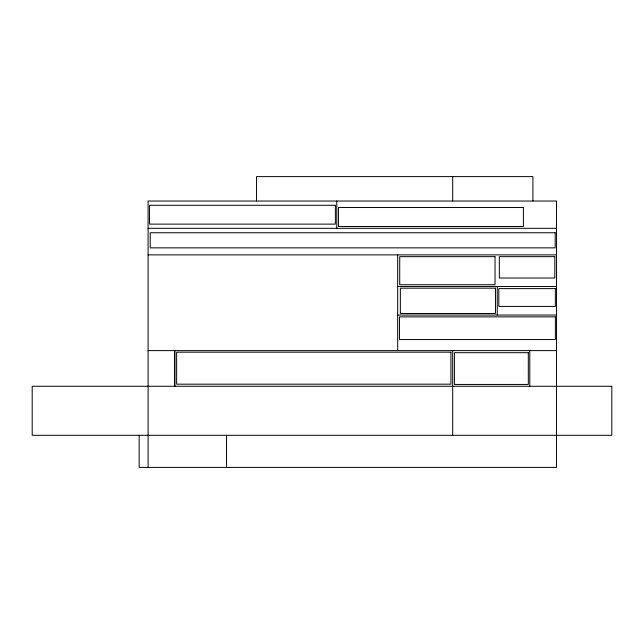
<?xml version="1.0" encoding="UTF-8"?>
<svg xmlns="http://www.w3.org/2000/svg" width="644" height="644" viewBox="0 0 644 644"><rect width="100%" height="100%" fill="white"/><g stroke="black" fill="none" stroke-linecap="round" stroke-linejoin="round"><path stroke-width="0.97" d="M148.088 228.314L556.529 228.314M148.088 254.879L556.529 254.879M397.678 286.524L556.529 286.524M397.678 315.045L556.529 315.045M148.088 350.618L556.529 350.618M532.91 201.033L532.91 176.609L256.545 176.609L256.545 201.033M529.787 350.618L529.787 386.271M497.257 286.524L497.257 315.045M452.684 176.609L452.684 201.033M452.684 350.618L452.684 435.296M397.678 254.879L397.678 350.618M336.78 201.033L336.78 228.314M226.527 435.296L226.527 467.391M174.83 350.618L174.83 386.271M174.645 350.618L174.645 386.271M148.088 467.391L148.088 201.033L556.529 201.033L556.529 467.391L139.168 467.391L139.168 435.296M335.387 205.283L149.529 205.283L149.529 224.12L335.387 224.12L335.387 205.283M523.403 207.521L338.43 207.521L338.43 226.511L523.403 226.511L523.403 207.521M555.184 232.75L150.213 232.75L150.213 247.859L555.184 247.859L555.184 232.75M495.027 256.658L399.723 256.658L399.723 284.737L495.027 284.737L495.027 256.658M554.83 256.658L499.325 256.658L499.325 278.015L554.83 278.015L554.83 256.658M495.461 288.166L400.343 288.166L400.343 313.483L495.461 313.483L495.461 288.166M555.337 288.625L498.818 288.625L498.818 306.415L555.337 306.415L555.337 288.625M555.378 316.872L399.465 316.872L399.465 339.533L555.378 339.533L555.378 316.872M450.921 352.179L176.633 352.179L176.633 384.178L450.921 384.178L450.921 352.179M528.313 352.703L454.414 352.703L454.414 384.436L528.313 384.436L528.313 352.703M611.8 386.271L32.2 386.271L32.2 435.296L611.8 435.296L611.8 386.271"/></g></svg>
